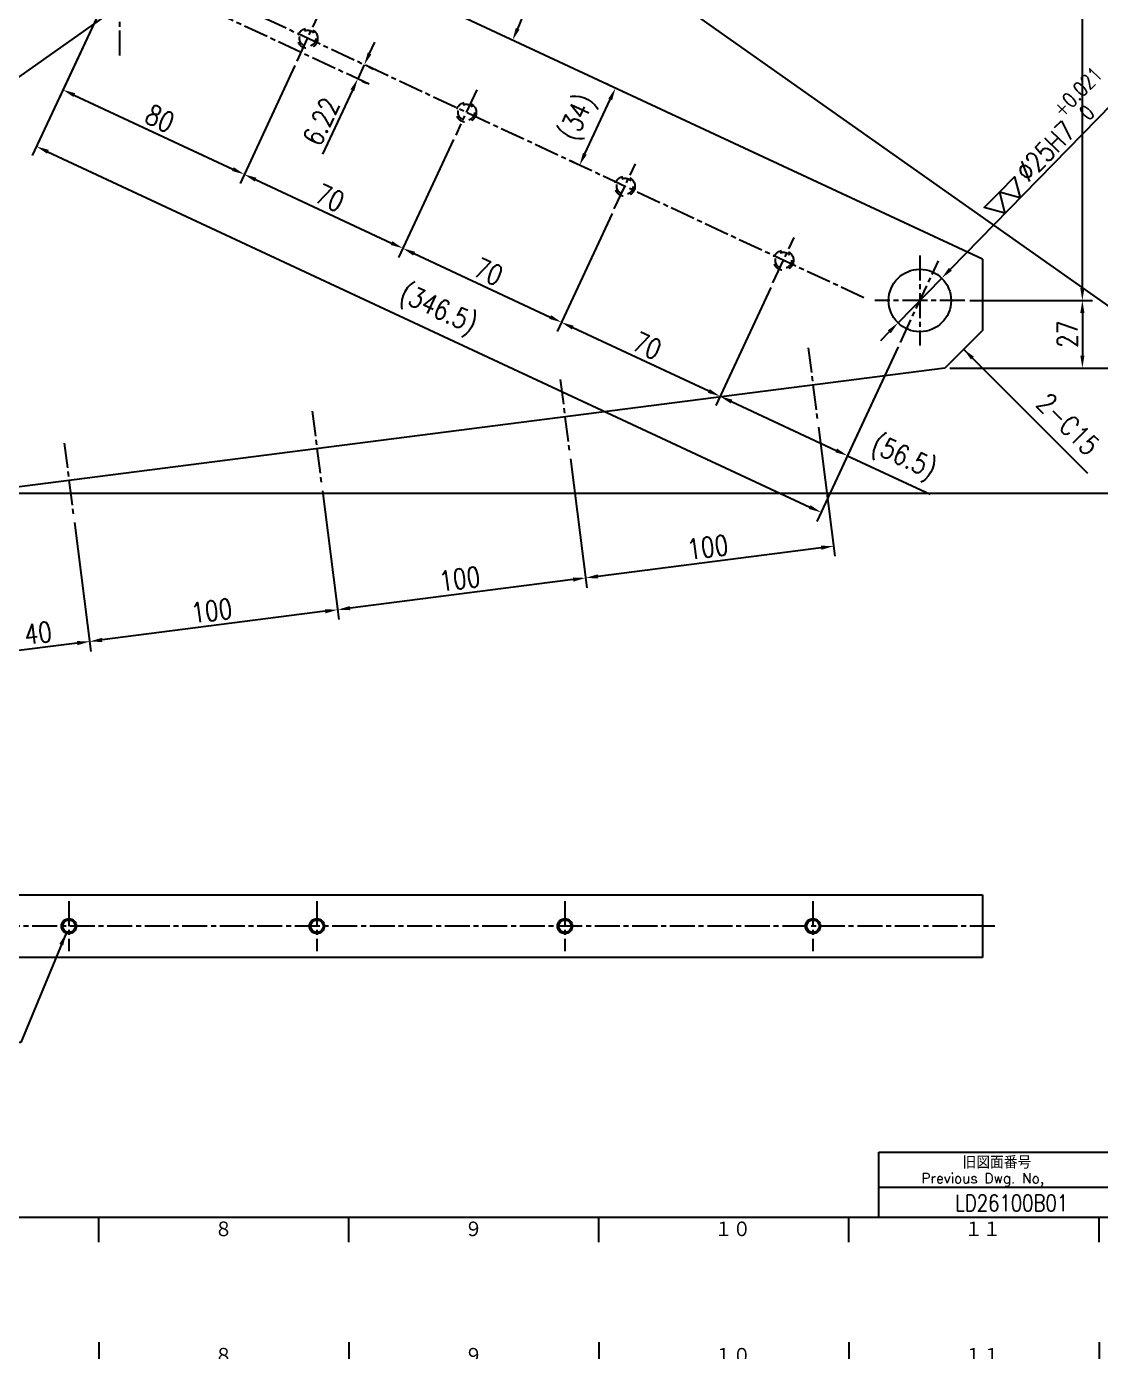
# Model space of a CAD drawing. Extents: x 0 to 1682, y 0 to 2376.
# Drawn here: x 691 to 1121, y 1164 to 1694 of the extents above; entities that cross this region are included whole.
import ezdxf
from ezdxf.enums import TextEntityAlignment as Align

# ---------------------------------------------------------------- set-up
doc = ezdxf.new("R2010")
doc.units = 0
doc.header["$LTSCALE"] = 2
doc.header["$MEASUREMENT"] = 0
doc.linetypes.add('GEN7A', pattern=[7.5, 5, -0.75, 1, -0.75])
doc.linetypes.add('HIDDEN2', pattern=[3.5, 2, -1.5])
doc.layers.get('DEFPOINTS').update_dxf_attribs({"linetype": 'CONTINUOUS'})
for name, color, linetype in [('2', 5, 'CONTINUOUS'), ('4', 3, 'CONTINUOUS'), ('5', 3, 'CONTINUOUS'), ('6', 52, 'CONTINUOUS'), ('7A', 4, 'GEN7A'), ('8', 1, 'CONTINUOUS'), ('9', 3, 'HIDDEN2'), ('RAHM2', 1, 'CONTINUOUS')]:
    doc.layers.add(name, color=color, linetype=linetype)
doc.styles.add('DIMENSION', font='monotxt.shx', dxfattribs={"bigfont": 'bigfont.shx'})
doc.styles.get("Standard").update_dxf_attribs({"font": 'romans.shx', "width": 0.8, "bigfont": 'extfont.shx'})
doc.dimstyles.new('GEN-ISO', dxfattribs={"dimscale": 2, "dimtxt": 4, "dimasz": 2.5, "dimexe": 2, "dimexo": 1, "dimgap": 1, "dimtad": 1, "dimdec": 3, "dimrnd": 0.001, "dimdsep": 46, "dimtxsty": 'Standard', "dimcen": 0, "dimclrt": 52, "dimadec": 0, "dimazin": 0, "dimtp": 0.1, "dimtm": 0.1, "dimtfac": 0.6, "dimtdec": 3, "dimtmove": 0, "dimatfit": 3, "dimfxl": 1, "dimarcsym": 0})
doc.dimstyles.new('GEN-ISO$2', dxfattribs={"dimscale": 2, "dimtxt": 4, "dimasz": 2.5, "dimexe": 2, "dimexo": 1, "dimgap": 1, "dimtad": 1, "dimdec": 3, "dimrnd": 0.001, "dimdsep": 46, "dimtxsty": 'Standard', "dimcen": 0, "dimclrt": 52, "dimadec": 3, "dimazin": 0, "dimtp": 0.1, "dimtm": 0.1, "dimtfac": 0.6, "dimtdec": 3, "dimtofl": 0, "dimtmove": 0, "dimatfit": 3, "dimfxl": 1, "dimarcsym": 0})
doc.dimstyles.new('GEN-ISO$3', dxfattribs={"dimscale": 2, "dimtxt": 4, "dimasz": 2.5, "dimexe": 2, "dimexo": 1, "dimgap": 1, "dimtad": 1, "dimdec": 3, "dimrnd": 0.001, "dimdsep": 46, "dimtxsty": 'Standard', "dimcen": 0, "dimclrt": 52, "dimadec": 0, "dimazin": 0, "dimtp": 0.1, "dimtm": 0.1, "dimtfac": 0.6, "dimtdec": 3, "dimtmove": 0, "dimatfit": 0, "dimfxl": 1, "dimarcsym": 0})

# ---------------------------------------------------------------- blocks, each defined once
blk = doc.blocks.new('1A1ﾌﾞﾋﾝ')
at = {"layer": 'RAHM2', "color": 5, "linetype": 'Continuous'}
for p, q in [((360, 584), (360, 579)), ((410, 584), (410, 579)), ((460, 584), (460, 579)), ((510, 584), (510, 579)), ((560, 584), (560, 579)), ((25, 15), (826, 15)), ((360, 10), (360, 15)), ((410, 10), (410, 15)), ((460, 10), (460, 15)), ((510, 10), (510, 15)), ((560, 10), (560, 15))]:
    blk.add_line(p, q, dxfattribs=at)
at = {"layer": 'RAHM2', "color": 7, "linetype": 'Continuous'}
for p, q in [((516, 28), (568.05, 28)), ((516, 15), (516, 28)), ((516, 21), (568.05, 21))]:
    blk.add_line(p, q, dxfattribs=at)
at = {"layer": 'RAHM2', "color": 5, "linetype": 'Continuous'}
for s, height, p in [('８', 3.31, (383.1, 579.6)), ('９', 3.31, (433.1, 579.6)), ('１０', 3.311, (483.1, 579.6)), ('１１', 3.311, (533.1, 579.6)), ('８', 3.31, (383.1, 10.87)), ('９', 3.31, (433.1, 10.87)), ('１０', 3.311, (483.1, 10.87)), ('１１', 3.311, (533.1, 10.87))]:
    blk.add_text(s, height=height, dxfattribs=at).set_placement(p)
at = {"layer": 'RAHM2', "color": 7, "linetype": 'Continuous'}
for s, height, p in [('旧図面番号', 2.5, (532.71, 24.69)), ('Previous Dwg. No,', 2, (524.5, 21.75))]:
    blk.add_text(s, height=height, dxfattribs=at).set_placement(p)
at = {"layer": 'RAHM2', "color": 5, "linetype": 'Continuous', "width": 0.7}
for tag, p in [('HEADER3', (35, 566.01)), ('HEADER4', (54.75, 566)), ('HEADER15', (74.49, 566)), ('HEADER16', (94.43, 566))]:
    blk.add_attdef(tag, text='', height=6, dxfattribs=at).set_placement(p, align=Align.MIDDLE)
at = {"layer": 'RAHM2', "color": 7, "linetype": 'Continuous'}
blk.add_attdef('HEADER5', text='', height=2.5, dxfattribs=at).set_placement((63.69, 559.1), align=Align.BOTTOM_RIGHT)
for tag, height, width, p in [('HEADER1', 5, 0.9, (775.12, 45.15)), ('HEADER7', 5, 0.8, (590.38, 40.8)), ('GEN-TITLE-SCA', 4, 0.85, (677.79, 40.85)), ('HEADER2', 6, 0.9, (774.89, 36.68)), ('HEADER11', 3.2, 0.63, (46.91, 24.38)), ('HEADER9', 3.33, 0.8, (71.4, 24.2)), ('HEADER10', 3.5, 0.8, (92.57, 24.22)), ('HEADER14', 3.31, 0.8, (542.54, 17.82))]:
    blk.add_attdef(tag, text='', height=height, dxfattribs=dict(at, width=width)).set_placement(p, align=Align.MIDDLE)
at = {"layer": 'RAHM2', "color": 7, "linetype": 'Continuous', "width": 0.8}
blk.add_attdef('GEN-TITLE-DAT', text='', height=3.5, dxfattribs=at).set_placement((691.35, 39.1), align=Align.BOTTOM_LEFT)
at = {"layer": 'RAHM2', "color": 5, "linetype": 'Continuous'}
blk.add_attdef('HEADER6', text='', height=5.8, dxfattribs=at).set_placement((623.09, 17.9), align=Align.BOTTOM_RIGHT)
at = {"layer": 'RAHM2', "color": 5, "linetype": 'Continuous', "style": 'DIMENSION', "width": 1.2}
for tag, p in [('HEADER13', (629.56, 16.75)), ('HEADER12', (663.26, 16.72)), ('GEN-TITLE-DWG', (732.79, 16.74))]:
    blk.add_attdef(tag, text='', height=7.02, dxfattribs=at).set_placement(p, align=Align.BOTTOM_LEFT)
blk.add_attdef('HEADER8', text='', height=7.02, dxfattribs=at).set_placement((822.69, 16.71), align=Align.BOTTOM_RIGHT)
blk = doc.blocks.new('*D93')
at = {"layer": '5', "color": 0, "lineweight": -2, "transparency": 16777216}
for p, q in [((1060.35, 2002.57), (1142.35, 2002.57)), ((1138.35, 1997.57), (1138.35, 1562.57)), ((1060.35, 1557.57), (1142.35, 1557.57))]:
    blk.add_line(p, q, dxfattribs=at)
at = {"layer": '5', "color": 0, "transparency": 16777216}
for points in [[(1137.52, 1997.57), (1139.18, 1997.57), (1138.35, 2002.57)], [(1137.52, 1562.57), (1139.18, 1562.57), (1138.35, 1557.57)]]:
    blk.add_solid(points, dxfattribs=at)
at = {"layer": 'DEFPOINTS', "color": 0, "transparency": 16777216}
for p in [(1058.35, 2002.57), (1058.35, 1557.57), (1138.35, 1557.57)]:
    blk.add_point(p, dxfattribs=at)
at = {"layer": '5', "color": 52, "transparency": 16777216, "insert": (1132.35, 1780.07), "char_height": 8, "attachment_point": 5, "rotation": 90}
blk.add_mtext('445', dxfattribs=at)
blk = doc.blocks.new('*D96')
at = {"layer": '5', "color": 0, "lineweight": -2, "transparency": 16777216}
for p, q in [((1068.35, 1975.57), (1117.35, 1975.57)), ((1113.35, 1589.57), (1113.35, 1970.57)), ((1068.35, 1584.57), (1117.35, 1584.57))]:
    blk.add_line(p, q, dxfattribs=at)
at = {"layer": '5', "color": 0, "transparency": 16777216}
for points in [[(1112.52, 1970.57), (1114.18, 1970.57), (1113.35, 1975.57)], [(1112.52, 1589.57), (1114.18, 1589.57), (1113.35, 1584.57)]]:
    blk.add_solid(points, dxfattribs=at)
at = {"layer": 'DEFPOINTS', "color": 0, "transparency": 16777216}
for p in [(1066.35, 1975.57), (1113.35, 1975.57), (1066.35, 1584.57)]:
    blk.add_point(p, dxfattribs=at)
at = {"layer": '5', "color": 52, "transparency": 16777216, "insert": (1107.35, 1780.07), "char_height": 8, "attachment_point": 5, "rotation": 90}
blk.add_mtext('391\\H7%%P0.1', dxfattribs=at)
blk = doc.blocks.new('*D97')
at = {"layer": '5', "color": 0, "lineweight": -2, "transparency": 16777216}
for p, q in [((1068.35, 1584.57), (1117.35, 1584.57)), ((1113.35, 1579.57), (1113.35, 1562.57)), ((1062.35, 1557.57), (1117.35, 1557.57))]:
    blk.add_line(p, q, dxfattribs=at)
at = {"layer": '5', "color": 0, "transparency": 16777216}
for points in [[(1112.52, 1579.57), (1114.18, 1579.57), (1113.35, 1584.57)], [(1112.52, 1562.57), (1114.18, 1562.57), (1113.35, 1557.57)]]:
    blk.add_solid(points, dxfattribs=at)
at = {"layer": 'DEFPOINTS', "color": 0, "transparency": 16777216}
for p in [(1066.35, 1584.57), (1060.35, 1557.57), (1113.35, 1557.57)]:
    blk.add_point(p, dxfattribs=at)
at = {"layer": '5', "color": 52, "transparency": 16777216, "insert": (1107.35, 1571.07), "char_height": 8, "attachment_point": 5, "rotation": 90}
blk.add_mtext('27', dxfattribs=at)
blk = doc.blocks.new('*D98')
at = {"layer": '5', "color": 0, "lineweight": -2, "transparency": 16777216}
for p, q in [((1060.35, 1557.57), (1142.35, 1557.57)), ((1138.35, 1552.57), (1138.35, 1512.57)), ((670.35, 1507.57), (1142.35, 1507.57))]:
    blk.add_line(p, q, dxfattribs=at)
at = {"layer": '5', "color": 0, "transparency": 16777216}
for points in [[(1137.52, 1552.57), (1139.18, 1552.57), (1138.35, 1557.57)], [(1137.52, 1512.57), (1139.18, 1512.57), (1138.35, 1507.57)]]:
    blk.add_solid(points, dxfattribs=at)
at = {"layer": 'DEFPOINTS', "color": 0, "transparency": 16777216}
for p in [(1058.35, 1557.57), (668.35, 1507.57), (1138.35, 1507.57)]:
    blk.add_point(p, dxfattribs=at)
at = {"layer": '5', "color": 52, "transparency": 16777216, "insert": (1132.35, 1532.57), "char_height": 8, "attachment_point": 5, "rotation": 90}
blk.add_mtext('50', dxfattribs=at)
blk = doc.blocks.new('*D102')
at = {"layer": '5', "color": 0, "lineweight": -2, "transparency": 16777216}
for p, q in [((725.91, 1712.33), (703.93, 1665.2)), ((798.41, 1678.52), (776.44, 1631.39)), ((710.15, 1666.71), (773.59, 1637.13))]:
    blk.add_line(p, q, dxfattribs=at)
at = {"layer": '5', "color": 0, "transparency": 16777216}
for points in [[(710.51, 1667.47), (709.8, 1665.96), (705.62, 1668.82)], [(773.95, 1637.88), (773.24, 1636.37), (778.13, 1635.01)]]:
    blk.add_solid(points, dxfattribs=at)
at = {"layer": 'DEFPOINTS', "color": 0, "transparency": 16777216}
for p in [(726.75, 1714.14), (799.26, 1680.33), (778.13, 1635.01)]:
    blk.add_point(p, dxfattribs=at)
at = {"layer": '5', "color": 52, "transparency": 16777216, "insert": (744.41, 1657.36), "char_height": 8, "attachment_point": 5, "rotation": 335}
blk.add_mtext('80', dxfattribs=at)
blk = doc.blocks.new('*D103')
at = {"layer": '5', "color": 0, "lineweight": -2, "transparency": 16777216}
for p, q in [((798.41, 1678.52), (776.44, 1631.39)), ((861.85, 1648.93), (839.88, 1601.81)), ((782.66, 1632.9), (837.04, 1607.54))]:
    blk.add_line(p, q, dxfattribs=at)
at = {"layer": '5', "color": 0, "transparency": 16777216}
for points in [[(783.01, 1633.66), (782.31, 1632.15), (778.13, 1635.01)], [(837.39, 1608.3), (836.68, 1606.79), (841.57, 1605.43)]]:
    blk.add_solid(points, dxfattribs=at)
at = {"layer": 'DEFPOINTS', "color": 0, "transparency": 16777216}
for p in [(799.26, 1680.33), (862.7, 1650.75), (841.57, 1605.43)]:
    blk.add_point(p, dxfattribs=at)
at = {"layer": '5', "color": 52, "transparency": 16777216, "insert": (812.38, 1625.66), "char_height": 8, "attachment_point": 5, "rotation": 335}
blk.add_mtext('70', dxfattribs=at)
blk = doc.blocks.new('*D104')
at = {"layer": '5', "color": 0, "lineweight": -2, "transparency": 16777216}
for p, q in [((861.85, 1648.93), (839.88, 1601.81)), ((925.29, 1619.35), (903.32, 1572.22)), ((846.1, 1603.32), (900.48, 1577.96))]:
    blk.add_line(p, q, dxfattribs=at)
at = {"layer": '5', "color": 0, "transparency": 16777216}
for points in [[(846.45, 1604.07), (845.75, 1602.56), (841.57, 1605.43)], [(900.83, 1578.72), (900.13, 1577.21), (905.01, 1575.85)]]:
    blk.add_solid(points, dxfattribs=at)
at = {"layer": 'DEFPOINTS', "color": 0, "transparency": 16777216}
for p in [(862.7, 1650.75), (926.14, 1621.16), (905.01, 1575.85)]:
    blk.add_point(p, dxfattribs=at)
at = {"layer": '5', "color": 52, "transparency": 16777216, "insert": (875.82, 1596.08), "char_height": 8, "attachment_point": 5, "rotation": 335}
blk.add_mtext('70', dxfattribs=at)
blk = doc.blocks.new('*D105')
at = {"layer": '5', "color": 0, "lineweight": -2, "transparency": 16777216}
for p, q in [((925.29, 1619.35), (903.32, 1572.22)), ((988.74, 1589.77), (966.76, 1542.64)), ((909.54, 1573.74), (963.92, 1548.38))]:
    blk.add_line(p, q, dxfattribs=at)
at = {"layer": '5', "color": 0, "transparency": 16777216}
for points in [[(909.89, 1574.49), (909.19, 1572.98), (905.01, 1575.85)], [(964.27, 1549.13), (963.57, 1547.62), (968.45, 1546.27)]]:
    blk.add_solid(points, dxfattribs=at)
at = {"layer": 'DEFPOINTS', "color": 0, "transparency": 16777216}
for p in [(926.14, 1621.16), (989.58, 1591.58), (968.45, 1546.27)]:
    blk.add_point(p, dxfattribs=at)
at = {"layer": '5', "color": 52, "transparency": 16777216, "insert": (939.27, 1566.49), "char_height": 8, "attachment_point": 5, "rotation": 335}
blk.add_mtext('70', dxfattribs=at)
blk = doc.blocks.new('*D106')
at = {"layer": '5', "color": 0, "lineweight": -2, "transparency": 16777216}
for p, q in [((924.8, 1670.34), (922.98, 1671.18)), ((914.35, 1643.21), (924.5, 1664.96)), ((910.43, 1639.52), (908.62, 1640.37))]:
    blk.add_line(p, q, dxfattribs=at)
at = {"layer": '5', "color": 0, "transparency": 16777216}
for points in [[(923.74, 1665.31), (925.25, 1664.61), (926.61, 1669.49)], [(913.6, 1643.56), (915.11, 1642.86), (912.24, 1638.68)]]:
    blk.add_solid(points, dxfattribs=at)
at = {"layer": 'DEFPOINTS', "color": 0, "transparency": 16777216}
for p in [(926.61, 1669.49), (926.61, 1669.49), (912.24, 1638.68)]:
    blk.add_point(p, dxfattribs=at)
at = {"layer": '5', "color": 52, "transparency": 16777216, "insert": (912.09, 1657.51), "char_height": 8, "attachment_point": 5, "rotation": 65}
blk.add_mtext('(34)', dxfattribs=at)
blk = doc.blocks.new('*D127')
at = {"layer": '5', "color": 0, "lineweight": -2, "transparency": 16777216}
for p, q in [((988.74, 1589.77), (966.76, 1542.64)), ((1039.7, 1566.01), (1017.72, 1518.88)), ((972.98, 1544.15), (1014.88, 1524.62)), ((1019.41, 1522.5), (1052.43, 1507.11))]:
    blk.add_line(p, q, dxfattribs=at)
at = {"layer": '5', "color": 0, "transparency": 16777216}
for points in [[(973.33, 1544.91), (972.63, 1543.4), (968.45, 1546.27)], [(1015.23, 1525.37), (1014.53, 1523.86), (1019.41, 1522.5)]]:
    blk.add_solid(points, dxfattribs=at)
at = {"layer": 'DEFPOINTS', "color": 0, "transparency": 16777216}
for p in [(989.58, 1591.58), (1040.54, 1567.82), (968.45, 1546.27)]:
    blk.add_point(p, dxfattribs=at)
at = {"layer": '5', "color": 52, "transparency": 16777216, "insert": (1041.6, 1521.09), "char_height": 8, "attachment_point": 5, "rotation": 335}
blk.add_mtext('(56.5)', dxfattribs=at)
blk = doc.blocks.new('*D128')
at = {"layer": '5', "color": 0, "lineweight": -2, "transparency": 16777216}
for p, q in [((725.91, 1712.33), (693.37, 1642.54)), ((699.59, 1644.05), (1004.31, 1501.96)), ((1039.7, 1566.01), (1007.15, 1496.22))]:
    blk.add_line(p, q, dxfattribs=at)
at = {"layer": '5', "color": 0, "transparency": 16777216}
for points in [[(699.94, 1644.81), (699.24, 1643.3), (695.06, 1646.17)], [(1004.66, 1502.71), (1003.96, 1501.2), (1008.84, 1499.85)]]:
    blk.add_solid(points, dxfattribs=at)
at = {"layer": 'DEFPOINTS', "color": 0, "transparency": 16777216}
for p in [(726.75, 1714.14), (1040.54, 1567.82), (1008.84, 1499.85)]:
    blk.add_point(p, dxfattribs=at)
at = {"layer": '5', "color": 52, "transparency": 16777216, "insert": (855.37, 1580.34), "char_height": 8, "attachment_point": 5, "rotation": 335}
blk.add_mtext('(346.5)', dxfattribs=at)
blk = doc.blocks.new('*D73')
at = {"layer": '5', "color": 0, "lineweight": -2, "transparency": 16777216}
for p, q in [((1060.58, 1597.08), (1131.15, 1669.26)), ((1039.61, 1575.63), (1057.09, 1593.5)), ((1036.12, 1572.05), (1032.62, 1568.48))]:
    blk.add_line(p, q, dxfattribs=at)
at = {"layer": '5', "color": 0, "transparency": 16777216}
for points in [[(1059.99, 1597.66), (1061.18, 1596.5), (1057.09, 1593.5)], [(1035.52, 1572.63), (1036.71, 1571.47), (1039.61, 1575.63)]]:
    blk.add_solid(points, dxfattribs=at)
at = {"layer": 'DEFPOINTS', "color": 0, "transparency": 16777216}
for p in [(1057.09, 1593.5), (1039.61, 1575.63)]:
    blk.add_point(p, dxfattribs=at)
at = {"layer": '5', "color": 52, "transparency": 16777216, "insert": (1104.65, 1655.03), "char_height": 8, "attachment_point": 5, "rotation": 45.6491}
blk.add_mtext('∅25H7\\H6;\\S+0.021^   0;', dxfattribs=at)
blk = doc.blocks.new('*D76')
at = {"layer": '5', "color": 0, "lineweight": -2, "transparency": 16777216}
for p, q in [((710.19, 1495.79), (716.8, 1444.21)), ((670.51, 1490.7), (677.13, 1439.13)), ((711.33, 1447.54), (681.58, 1443.73))]:
    blk.add_line(p, q, dxfattribs=at)
at = {"layer": '5', "color": 0, "transparency": 16777216}
for points in [[(711.23, 1448.37), (711.44, 1446.72), (716.29, 1448.18)], [(681.47, 1444.56), (681.68, 1442.9), (676.62, 1443.09)]]:
    blk.add_solid(points, dxfattribs=at)
at = {"layer": 'DEFPOINTS', "color": 0, "transparency": 16777216}
for p in [(709.93, 1497.77), (670.26, 1492.69), (676.62, 1443.09)]:
    blk.add_point(p, dxfattribs=at)
at = {"layer": '5', "color": 52, "transparency": 16777216, "insert": (695.69, 1451.59), "char_height": 8, "attachment_point": 5, "rotation": 7.3058}
blk.add_mtext('40', dxfattribs=at)
blk = doc.blocks.new('*D77')
at = {"layer": '5', "color": 0, "lineweight": -2, "transparency": 16777216}
for p, q in [((809.38, 1508.51), (815.99, 1456.93)), ((710.19, 1495.79), (716.8, 1444.21)), ((810.52, 1460.26), (721.25, 1448.82))]:
    blk.add_line(p, q, dxfattribs=at)
at = {"layer": '5', "color": 0, "transparency": 16777216}
for points in [[(810.42, 1461.09), (810.63, 1459.43), (815.48, 1460.9)], [(721.15, 1449.64), (721.36, 1447.99), (716.29, 1448.18)]]:
    blk.add_solid(points, dxfattribs=at)
at = {"layer": 'DEFPOINTS', "color": 0, "transparency": 16777216}
for p in [(809.12, 1510.49), (709.93, 1497.77), (716.29, 1448.18)]:
    blk.add_point(p, dxfattribs=at)
at = {"layer": '5', "color": 52, "transparency": 16777216, "insert": (765.12, 1460.49), "char_height": 8, "attachment_point": 5, "rotation": 7.3058}
blk.add_mtext('100', dxfattribs=at)
blk = doc.blocks.new('*D78')
at = {"layer": '5', "color": 0, "lineweight": -2, "transparency": 16777216}
for p, q in [((908.56, 1521.22), (915.18, 1469.65)), ((809.38, 1508.51), (815.99, 1456.93)), ((909.71, 1472.98), (820.44, 1461.53))]:
    blk.add_line(p, q, dxfattribs=at)
at = {"layer": '5', "color": 0, "transparency": 16777216}
for points in [[(909.6, 1473.8), (909.82, 1472.15), (914.67, 1473.61)], [(820.33, 1462.36), (820.55, 1460.71), (815.48, 1460.9)]]:
    blk.add_solid(points, dxfattribs=at)
at = {"layer": 'DEFPOINTS', "color": 0, "transparency": 16777216}
for p in [(908.31, 1523.21), (809.12, 1510.49), (815.48, 1460.9)]:
    blk.add_point(p, dxfattribs=at)
at = {"layer": '5', "color": 52, "transparency": 16777216, "insert": (864.31, 1473.21), "char_height": 8, "attachment_point": 5, "rotation": 7.3058}
blk.add_mtext('100', dxfattribs=at)
blk = doc.blocks.new('*D79')
at = {"layer": '5', "color": 0, "lineweight": -2, "transparency": 16777216}
for p, q in [((1007.75, 1533.94), (1014.37, 1482.36)), ((908.56, 1521.22), (915.18, 1469.65)), ((1008.9, 1485.69), (919.63, 1474.25))]:
    blk.add_line(p, q, dxfattribs=at)
at = {"layer": '5', "color": 0, "transparency": 16777216}
for points in [[(1008.79, 1486.52), (1009, 1484.87), (1013.86, 1486.33)], [(919.52, 1475.08), (919.73, 1473.42), (914.67, 1473.61)]]:
    blk.add_solid(points, dxfattribs=at)
at = {"layer": 'DEFPOINTS', "color": 0, "transparency": 16777216}
for p in [(1007.5, 1535.92), (908.31, 1523.21), (914.67, 1473.61)]:
    blk.add_point(p, dxfattribs=at)
at = {"layer": '5', "color": 52, "transparency": 16777216, "insert": (963.5, 1485.92), "char_height": 8, "attachment_point": 5, "rotation": 7.3058}
blk.add_mtext('100', dxfattribs=at)
blk = doc.blocks.new('*D84')
at = {"layer": '5', "color": 0, "lineweight": -2, "transparency": 16777216}
for p, q in [((828.25, 1683.36), (830.37, 1687.89)), ((826.14, 1678.83), (823.51, 1673.19)), ((827.95, 1677.98), (829.77, 1677.14)), ((825.33, 1672.35), (827.14, 1671.5)), ((821.4, 1668.66), (809.48, 1643.1))]:
    blk.add_line(p, q, dxfattribs=at)
at = {"layer": '5', "color": 0, "transparency": 16777216}
for points in [[(827.5, 1683.71), (829.01, 1683.01), (826.14, 1678.83)], [(820.64, 1669.01), (822.15, 1668.31), (823.51, 1673.19)]]:
    blk.add_solid(points, dxfattribs=at)
at = {"layer": 'DEFPOINTS', "color": 0, "transparency": 16777216}
for p in [(826.14, 1678.83), (823.51, 1673.19), (823.51, 1673.19)]:
    blk.add_point(p, dxfattribs=at)
at = {"layer": '5', "color": 52, "transparency": 16777216, "insert": (808.95, 1656.15), "char_height": 8, "attachment_point": 5, "rotation": 65}
blk.add_mtext('6.22', dxfattribs=at)
blk = doc.blocks.new('*D92')
at = {"layer": '5', "color": 0, "lineweight": -2, "transparency": 16777216}
blk.add_arc((689.49, 1780.07), 216.2, 336.3251, 23.6749, dxfattribs=at)
at = {"layer": '5', "color": 0, "transparency": 16777216}
for points in [[(886.73, 1866.54), (888.25, 1867.22), (885.43, 1871.43)], [(888.25, 1692.91), (886.73, 1693.6), (885.43, 1688.7)]]:
    blk.add_solid(points, dxfattribs=at)
at = {"layer": 'DEFPOINTS', "color": 0, "transparency": 16777216}
for p in [(1073.35, 1959.06), (791.35, 1827.57), (903.4, 1748.73), (791.35, 1732.57), (1073.35, 1601.07)]:
    blk.add_point(p, dxfattribs=at)
at = {"layer": '5', "color": 52, "transparency": 16777216, "insert": (899.68, 1780.07), "char_height": 8, "attachment_point": 5, "rotation": 90}
blk.add_mtext('50°', dxfattribs=at)

msp = doc.modelspace()

# ---------------------------------------------------------------- linework, layer by layer
at = {"layer": '2'}
for p, q in [((1073.3502, 1601.0673), (791.3502, 1732.5661)), ((1073.3502, 1601.0673), (1073.3502, 1572.5661)), ((1073.3502, 1572.5661), (1058.3502, 1557.5661)), ((1058.3502, 1557.5661), (668.3502, 1507.5661)), ((563.3502, 1346.8385), (1073.3502, 1346.8385)), ((1073.3502, 1346.8385), (1073.3502, 1321.8385)), ((1073.3502, 1321.8385), (563.3502, 1321.8385))]:
    msp.add_line(p, q, dxfattribs=at)
for centre, radius in [((1048.3502, 1584.5661), 12.5), ((708.0254, 1334.3385), 2.5), ((807.2136, 1334.3385), 2.5), ((906.4018, 1334.3385), 2.5), ((1005.5899, 1334.3385), 2.5)]:
    msp.add_circle(centre, radius, dxfattribs=at)
at = {"layer": '4'}
for centre in [(708.0254, 1334.3385), (807.2136, 1334.3385), (906.4018, 1334.3385), (1005.5899, 1334.3385)]:
    msp.add_circle(centre, 3, dxfattribs=at)
at = {"layer": '7A'}
for p, q in [((728.3502, 1682.5661), (728.3502, 1882.5661)), ((828.044, 1671.0781), (701.1609, 1730.2446)), ((1025.9598, 1585.651), (776.9812, 1701.7516)), ((799.2571, 1680.3304), (807.7095, 1698.4565)), ((871.151, 1668.8733), (862.6987, 1650.7471)), ((926.1402, 1621.1638), (934.5926, 1639.29)), ((989.5818, 1591.5805), (998.0341, 1609.7067)), ((1040.5405, 1567.8181), (1055.746, 1600.4265)), ((1048.3502, 1602.5661), (1048.3502, 1566.5661)), ((1066.3502, 1584.5661), (1030.3502, 1584.5661)), ((1003.6814, 1565.68), (1007.4985, 1535.9239)), ((904.4932, 1552.9636), (908.3103, 1523.2074)), ((805.305, 1540.2472), (809.1222, 1510.491)), ((706.1169, 1527.5307), (709.934, 1497.7746)), ((708.0254, 1344.3385), (708.0254, 1324.3385)), ((807.2136, 1344.3385), (807.2136, 1324.3385)), ((906.4018, 1344.3385), (906.4018, 1324.3385)), ((1005.5899, 1344.3385), (1005.5899, 1324.3385)), ((1078.3502, 1334.3385), (558.3502, 1334.3385))]:
    msp.add_line(p, q, dxfattribs=at)
at = {"layer": '8'}
for p, q in [((0, 1188), (1682, 2376)), ((0, 2376), (1682, 1188))]:
    msp.add_line(p, q, dxfattribs=at)
for points in [[(1088.5065, 1625.6427), (1080.1414, 1627.8843), (1086.265, 1634.0078), (1088.5065, 1625.6427)], [(1082.383, 1619.5192), (1074.0179, 1621.7607), (1080.1414, 1627.8843), (1082.383, 1619.5192)]]:
    msp.add_lwpolyline(points, close=True, dxfattribs=at)
at = {"layer": '9'}
for centre, radius in [((803.4833, 1689.3935), 4), ((803.4833, 1689.3935), 3.25), ((866.9249, 1659.8102), 4), ((866.9249, 1659.8102), 3.25), ((930.3664, 1630.2269), 4), ((930.3664, 1630.2269), 3.25), ((993.8079, 1600.6436), 4), ((993.8079, 1600.6436), 3.25)]:
    msp.add_circle(centre, radius, dxfattribs=at)

# ---------------------------------------------------------------- block references
at = {"layer": '2'}
ref = msp.add_blockref('1A1ﾌﾞﾋﾝ', (0, 1188), dxfattribs=dict(at, xscale=2, yscale=2, zscale=2))
ref.add_attrib('HEADER14', 'LD26100B01', dxfattribs={"layer": 'RAHM2', "color": 7, "linetype": 'Continuous', "height": 6.622, "width": 0.8}).set_placement((1085.0731, 1223.6309), align=Align.MIDDLE)
at = {"layer": '2', "xscale": 2, "yscale": 2, "zscale": 2}
msp.add_blockref('1A1ﾌﾞﾋﾝ', (0, 0), dxfattribs=at)

# ---------------------------------------------------------------- texts
at = {"layer": '6', "width": 0.8}
msp.add_text('2-C15', height=8, rotation=315, dxfattribs=at).set_placement((1094.4265, 1542.6511))

# ---------------------------------------------------------------- dimensions: what is measured, and where the dimension line sits
at = {"layer": '5'}
for base, p1, p2, picture, middle in [((1138.3502, 1557.5661), (1058.3502, 2002.5661), (1058.3502, 1557.5661), '*D93', (1132.3502, 1780.0661)), ((1113.3502, 1557.5661), (1066.3502, 1584.5661), (1060.3502, 1557.5661), '*D97', (1107.3502, 1571.0661)), ((1138.3502, 1507.5661), (1058.3502, 1557.5661), (668.3502, 1507.5661), '*D98', (1132.3502, 1532.5661))]:
    dim = msp.add_linear_dim(base=base, p1=p1, p2=p2, angle=270, dimstyle='GEN-ISO', dxfattribs=at)
    dim.commit()
    dim.dimension.update_dxf_attribs({"geometry": picture, "text_midpoint": middle})
dim = msp.add_linear_dim(base=(1113.3502, 1975.5661), p1=(1066.3502, 1584.5661), p2=(1066.3502, 1975.5661), angle=270, text='<>\\H7%%P0.1', dimstyle='GEN-ISO', dxfattribs=at)
dim.commit()
dim.dimension.update_dxf_attribs({"geometry": '*D96', "text_midpoint": (1107.3502, 1780.0661)})
dim = msp.add_angular_dim_2l(base=(903.3989, 1748.7325), line1=((1073.3502, 1959.0648), (791.3502, 1827.5661)), line2=((1073.3502, 1601.0673), (791.3502, 1732.5661)), dimstyle='GEN-ISO$2', override={"dimazin": 2, "dimtmove": 2}, dxfattribs=at)
dim.commit()
dim.dimension.update_dxf_attribs({"geometry": '*D92', "text_midpoint": (899.6816, 1780.0661)})
for p1, p2, distance, text, picture, middle in [((726.7525, 1714.1398), (1040.5405, 1567.8181), -75, '(346.5)', '*D128', (855.3713, 1580.3427)), ((912.2402, 1638.6793), (926.6093, 1669.4937), 0, '(<>)', '*D106', (912.088, 1657.5077))]:
    dim = msp.add_aligned_dim(p1=p1, p2=p2, distance=distance, text=text, dimstyle='GEN-ISO', dxfattribs=at)
    dim.commit()
    dim.dimension.update_dxf_attribs({"geometry": picture, "text_midpoint": middle})
for p1, p2, distance, picture, middle in [((726.7525, 1714.1398), (799.2571, 1680.3304), -50, '*D102', (744.4096, 1657.3576)), ((799.2571, 1680.3304), (862.6987, 1650.7471), -50, '*D103', (812.3827, 1625.6612)), ((862.6987, 1650.7471), (926.1402, 1621.1638), -50, '*D104', (875.8242, 1596.0779)), ((926.1402, 1621.1638), (989.5818, 1591.5805), -50, '*D105', (939.2658, 1566.4946)), ((1007.4985, 1535.9239), (908.3103, 1523.2074), 50, '*D79', (963.4997, 1485.9229)), ((908.3103, 1523.2074), (809.1222, 1510.491), 50, '*D78', (864.3115, 1473.2064)), ((809.1222, 1510.491), (709.934, 1497.7746), 50, '*D77', (765.1233, 1460.49)), ((709.934, 1497.7746), (670.2587, 1492.688), 50, '*D76', (695.6916, 1451.5885))]:
    dim = msp.add_aligned_dim(p1=p1, p2=p2, distance=distance, dimstyle='GEN-ISO', dxfattribs=at)
    dim.commit()
    dim.dimension.update_dxf_attribs({"geometry": picture, "text_midpoint": middle})
dim = msp.add_diameter_dim_2p(p1=(1039.612, 1575.6277), p2=(1057.0883, 1593.5045), text='<>H7\\H6;\\S+0.021^   0;', dimstyle='GEN-ISO$3', dxfattribs=at)
dim.commit()
dim.dimension.update_dxf_attribs({"geometry": '*D73', "text_midpoint": (1111.0849, 1648.7386), "dimtype": 163})
dim = msp.add_aligned_dim(p1=(826.141, 1678.828), p2=(823.5125, 1673.1912), distance=0, dimstyle='GEN-ISO', override={"dimtofl": 1}, dxfattribs=at)
dim.commit()
dim.dimension.update_dxf_attribs({"geometry": '*D84', "text_midpoint": (808.9461, 1656.1506)})
dim = msp.add_linear_dim(base=(968.4508, 1546.2652), p1=(1040.5405, 1567.8181), p2=(989.5818, 1591.5805), angle=155, text='(56.5)', dimstyle='GEN-ISO', dxfattribs=at)
dim.commit()
dim.dimension.update_dxf_attribs({"geometry": '*D127', "text_midpoint": (1038.1831, 1513.7485), "dimtype": 161})

# ---------------------------------------------------------------- leaders
msp.add_leader([(1065.8502, 1565.0661), (1115.3477, 1515.5686)], dimstyle='GEN-ISO', override={"dimtad": 1}, dxfattribs=at)
at = {"layer": '5', "annotation_type": 0, "has_hookline": 1, "hookline_direction": 1, "text_width": 49.4933}
msp.add_leader([(706.8799, 1331.5658), (688.8128, 1287.8385), (683.8128, 1287.8385)], dimstyle='GEN-ISO', dxfattribs=at)

doc.saveas('drawing.dxf')
